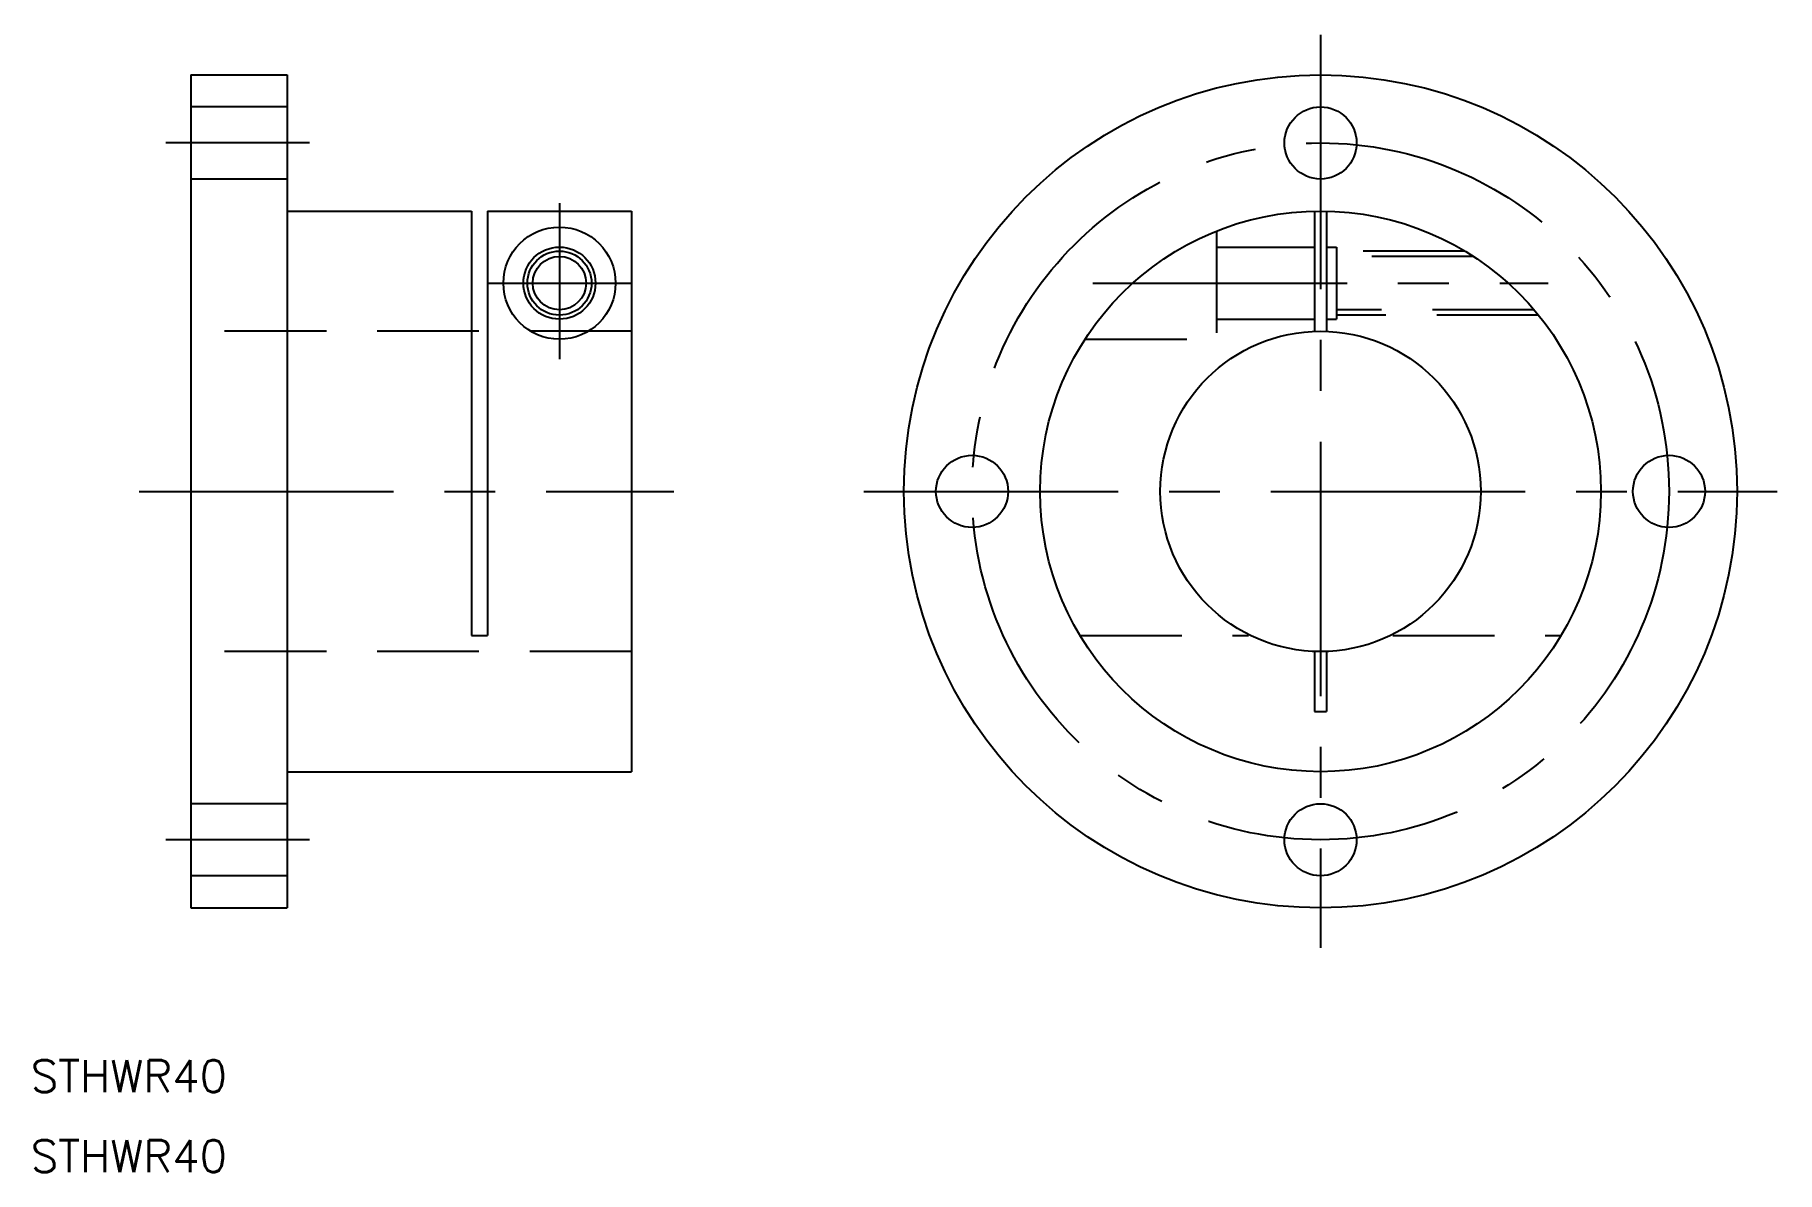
# Model space of a CAD drawing. Extents: x -160 to 57, y -85 to 57.
import ezdxf

# ---------------------------------------------------------------- set-up
doc = ezdxf.new("R2010")
doc.units = 0
doc.linetypes.add('CENTER', pattern=[50.8, 31.75, -6.35, 6.35, -6.35])
doc.linetypes.add('DASHED', pattern=[19.05, 12.7, -6.35])
doc.layers.get('0').update_dxf_attribs({"linetype": 'CONTINUOUS'})
doc.layers.add('CENTER', color=1, linetype='CENTER')
doc.styles.get("Standard").update_dxf_attribs({"font": 'txt.shx', "height": 3, "bigfont": 'bigfont.shx'})

msp = doc.modelspace()

# ---------------------------------------------------------------- linework, layer by layer
at = {"color": 7, "linetype": 'CONTINUOUS'}
for p, q in [((-141, 52), (-141, -52)), ((-141, 52), (-129, 52)), ((-129, 52), (-129, -52)), ((-129, 35), (-106, 35)), ((-106, 35), (-106, -18)), ((-104, 35), (-104, -18)), ((-104, 35), (-86, 35)), ((-86, 35), (-86, -35)), ((-0.75, 34.99), (-0.75, 19.99)), ((0.75, 34.99), (0.75, 19.99)), ((-106, -18), (-104, -18)), ((-0.75, -19.99), (-0.75, -27.5)), ((0.75, -19.99), (0.75, -27.5)), ((-0.75, -27.5), (0.75, -27.5)), ((-129, -35), (-86, -35)), ((-141, -52), (-129, -52))]:
    msp.add_line(p, q, dxfattribs=at)
at = {"color": 3, "linetype": 'DASHED'}
for p, q in [((-129, 48), (-141, 48)), ((-129, 39), (-141, 39)), ((-13, 32.5), (-13, 19)), ((-13, 30.5), (-0.75, 30.5)), ((0.75, 30.5), (2, 30.5)), ((2, 30.5), (2, 21.5)), ((18.03, 30), (2, 30)), ((19.11, 29.32), (2, 29.32)), ((26.66, 22.67), (2, 22.67)), ((27.22, 22), (2, 22)), ((-86, 20), (-141, 20)), ((-13, 21.5), (-0.75, 21.5)), ((0.75, 21.5), (2, 21.5)), ((-29.39, 19), (-13, 19)), ((-30.02, -18), (-9.01, -18)), ((9.01, -18), (30.02, -18)), ((-86, -20), (-141, -20)), ((-129, -39), (-141, -39)), ((-129, -48), (-141, -48))]:
    msp.add_line(p, q, dxfattribs=at)
at = {"color": 7, "linetype": 'CONTINUOUS'}
for centre, radius in [((0, 0), 52), ((0, 43.5), 4.5), ((0, 0), 35), ((-95, 26), 7), ((-95, 26), 4.5), ((-95, 26), 3.33), ((0, 0), 20), ((-43.5, 0), 4.5), ((43.5, 0), 4.5), ((0, -43.5), 4.5)]:
    msp.add_circle(centre, radius, dxfattribs=at)
at = {"color": 3, "linetype": 'CONTINUOUS'}
msp.add_circle((-95, 26), 4, dxfattribs=at)
at = {"layer": 'CENTER', "color": 1, "linetype": 'CENTER'}
for p, q in [((0, 57), (0, -57)), ((-126.2, 43.5), (-144.15, 43.5)), ((-95, 36), (-95, 16.5)), ((-104, 26), (-86, 26)), ((-28.43, 26), (28.43, 26)), ((-147.46, 0), (-80.71, 0)), ((-57, 0), (57, 0)), ((-126.2, -43.5), (-144.15, -43.5))]:
    msp.add_line(p, q, dxfattribs=at)
msp.add_circle((0, 0), 43.5, dxfattribs=at)

# ---------------------------------------------------------------- texts
at = {"color": 7, "linetype": 'CONTINUOUS'}
for p in [(-161, -75), (-161, -85)]:
    msp.add_text('STHWR40', height=4, dxfattribs=at).set_placement(p)

doc.saveas('drawing.dxf')
